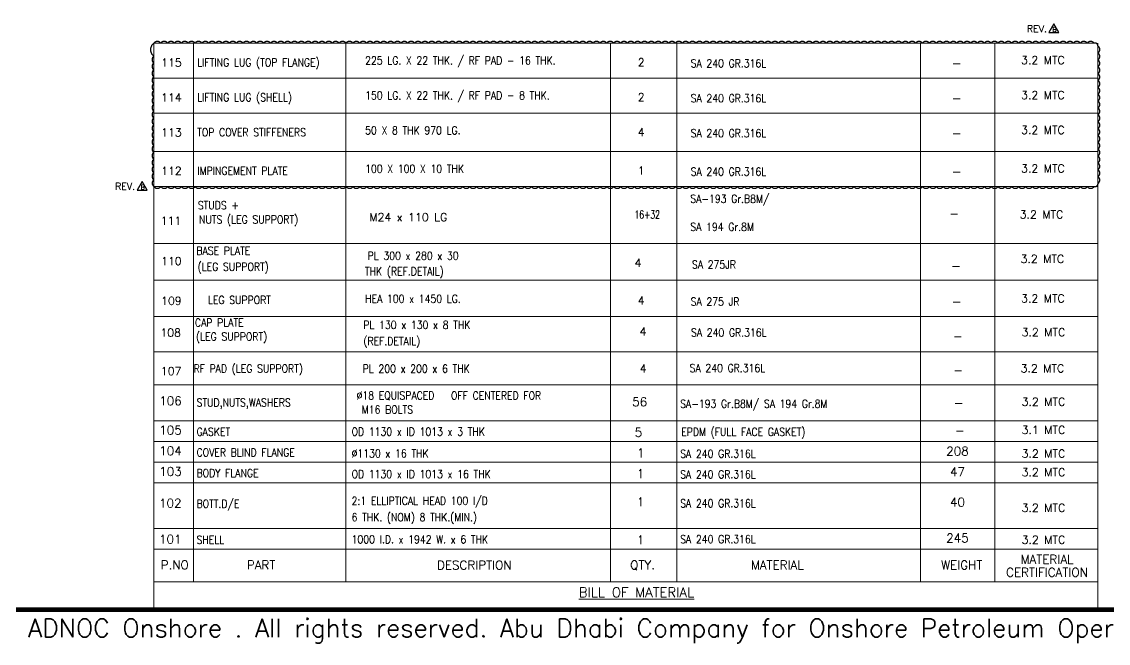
# Model space of a CAD drawing. Header units: inches. Extents: x -100737 to -99065, y -38026 to -37432.
# Drawn here: x -100535.1 to -100297.6, y -38018.6 to -37882.8 of the extents above; entities that cross this region are included whole.
import ezdxf
from ezdxf.enums import TextEntityAlignment as Align

# ---------------------------------------------------------------- set-up
doc = ezdxf.new("R2010")
doc.units = ezdxf.units.IN
doc.header["$LTSCALE"] = 200
doc.header["$MEASUREMENT"] = 0
doc.linetypes.add('DASHED', pattern=[0.75, 0.5, -0.25])
doc.linetypes.add('DASHED2', pattern=[0.375, 0.25, -0.125])
for name, color, linetype in [('BORDER1', 3, 'Continuous'), ('BORDER2', 7, 'Continuous'), ('DIM', 1, 'Continuous'), ('DIMENSION', 8, 'Continuous'), ('MIS', 7, 'Continuous'), ('text', 3, 'Continuous')]:
    doc.layers.add(name, color=color, linetype=linetype)
doc.layers.add('OBJECT', color=7, linetype='Continuous', lineweight=18)
doc.styles.add("ROMAN'S", font='romans.shx')
doc.styles.add('ROMANC', font='ROMANC', dxfattribs={"height": 5})
doc.styles.add('ROMAND', font='romand.shx', dxfattribs={"width": 0.8})
doc.styles.add('ROMANS', font='romans.shx', dxfattribs={"width": 0.85})
doc.styles.add('ROMANT', font='romant.shx')
doc.styles.add('RS', font='ROMANS.shx', dxfattribs={"width": 0.8})
doc.styles.get("Standard").update_dxf_attribs({"font": 'romans.shx'})

# ---------------------------------------------------------------- blocks, each defined once
blk = doc.blocks.new('*U110')
at = {"layer": 'BORDER1', "color": 154, "true_color": 0x1859a9, "const_width": 1}
blk.add_lwpolyline([(0, 564), (796, 564), (796, 0), (0, 0)], close=True, dxfattribs=at)
at = {"layer": 'BORDER2', "color": 154, "true_color": 0x1859a9, "style": 'ROMANS'}
blk.add_text('2017 ADNOC Onshore . All rights reserved. Abu Dhabi Company for Onshore Petroleum Operations Ltd. Restricted Circulation', height=4, dxfattribs=at).set_placement((328, -2), align=Align.TOP_CENTER)
at = {"layer": 'BORDER2', "flags": 8}
for tag, height, style, p in [('REV-B', 2.7, 'ROMANS', (662.76, 125.68)), ('REV-A', 2.7, 'ROMANS', (662.76, 118.68)), ('RE-B', 7, 'ROMANT', (745.34, 6.15))]:
    blk.add_attdef(tag, text='', height=height, dxfattribs=dict(at, style=style)).set_placement(p, align=Align.CENTER)
at = {"layer": 'BORDER2', "style": 'ROMANS', "width": 4.59626}
for tag, p, p2 in [('DATE-B', (668.47, 125.68), (681.47, 125.68)), ('DATE-A', (668.47, 118.68), (681.47, 118.68))]:
    blk.add_attdef(tag, text='', height=2.7, dxfattribs=at).set_placement(p, p2, align=Align.FIT)
at = {"layer": 'BORDER2'}
for tag, height, style, p in [('DRN-B', 2.7, 'ROMANS', (689.55, 125.68)), ('CHD-B', 2.7, 'ROMANS', (701.61, 125.68)), ('APD-B', 2.7, 'ROMANS', (713.32, 125.68)), ('DRN-A', 2.7, 'ROMANS', (689.55, 118.68)), ('CHD-A', 2.7, 'ROMANS', (701.61, 118.68)), ('APD-A', 2.7, 'ROMANS', (713.32, 118.68)), ('CONS_CONT_VEND', 3.5, 'ROMANC', (726, 61.94))]:
    blk.add_attdef(tag, text='', height=height, dxfattribs=dict(at, style=style)).set_placement(p, align=Align.CENTER)
at = {"layer": 'BORDER2', "style": 'ROMANS', "width": 0.8}
for tag, p, height in [('1:X', (670.77, 103.49), 3), ('LOC', (709.61, 103.49), 3), ('PROJ_NO', (774.84, 103.49), 3), ('CONS_DRG_NO', (681.74, 53.26), 2.5)]:
    blk.add_attdef(tag, p, '', height=height, dxfattribs=at)
at = {"layer": 'BORDER2', "lineweight": 30, "width": 0.8, "flags": 104}
for tag, p in [('COMMENTS-B', (720.22, 127.5)), ('COMMENTS-A', (720.22, 120.5))]:
    blk.add_attdef(tag, text='', height=2.2, dxfattribs=at).set_placement(p, align=Align.MIDDLE_LEFT)
at = {"layer": 'BORDER2', "style": 'ROMANS', "width": 0.8}
for tag, p in [('PROJECT_TITLE_1', (726, 45.91)), ('PROJECT_TITLE_2', (726, 40.58))]:
    blk.add_attdef(tag, text='', height=3.5, dxfattribs=at).set_placement(p, align=Align.MIDDLE)
at = {"layer": 'BORDER2', "style": 'ROMANT', "width": 0.8}
for tag, p in [('DRG_TITLE_1', (726, 29.73)), ('DRG_TITLE_2', (726, 23.03)), ('DRG_TITLE_3', (726, 16.33))]:
    blk.add_attdef(tag, text='', height=4, dxfattribs=at).set_placement(p, align=Align.CENTER)
at = {"layer": 'BORDER2', "style": 'ROMANT'}
for tag, p in [('AR', (668.95, 6.15)), ('PA', (683.03, 6.15)), ('DC', (697.09, 6.15)), ('TS', (775.94, 6.15))]:
    blk.add_attdef(tag, p, '', height=7, dxfattribs=at)
for tag, p in [('SRNO', (736.79, 6.15)), ('SH', (771.83, 6.2))]:
    blk.add_attdef(tag, text='', height=7, dxfattribs=at).set_placement(p, align=Align.RIGHT)
at = {"layer": 'BORDER2', "style": 'ROMANS', "flags": 2}
blk.add_attdef('TB_VERSION', text='', height=2, dxfattribs=at).set_placement((1, -1), align=Align.TOP_LEFT)
blk = doc.blocks.new('REVISION')
at = {"layer": 'DIMENSION', "color": 1, "linetype": 'DASHED2'}
blk.add_lwpolyline([(-2.5, 13.6), (-11.2, 28.6), (-19.9, 13.6)], close=True, dxfattribs=at)
at = {"layer": 'DIMENSION', "color": 1, "linetype": 'DASHED2', "attachment_point": 1, "style": "ROMAN'S"}
for s, insert, char_height, width in [('REV.', (-58.2, 26), 12, 56.203), ('B', (-13.6, 22.6), 8, 5.597)]:
    blk.add_mtext(s, dxfattribs=dict(at, insert=insert, char_height=char_height, width=width))

msp = doc.modelspace()

# ---------------------------------------------------------------- linework, layer by layer
at = {"layer": 'DIM', "color": 252, "lineweight": 15}
for p, q in [((-100506.185, -37895.161, 0.253), (-100299.819, -37895.161, 0.072)), ((-100506.185, -37895.161, 0.253), (-100300.077, -37895.161, 0.072)), ((-100506.185, -37902.794, 0.021), (-100299.816, -37902.794, -0.16)), ((-100506.446, -37911.189, 0.022), (-100299.819, -37911.189, -0.16)), ((-100506.185, -37918.821, -0.21), (-100299.816, -37918.821, -0.391)), ((-100506.188, -37931.302, 0), (-100299.819, -37931.302, -0.181)), ((-100506.187, -37939.302, 0), (-100299.819, -37939.302, -0.181)), ((-100506.19, -37947.205, 0), (-100299.819, -37947.205, -0.181)), ((-100506.191, -37954.93, 0), (-100299.819, -37954.93, -0.181)), ((-100506.193, -37962.112, 0), (-100299.819, -37962.112, -0.181)), ((-100506.187, -37969.985, 0), (-100299.819, -37969.985, -0.181)), ((-100506.188, -37974.498, 0), (-100299.819, -37974.498, -0.181)), ((-100506.19, -37979.012, 0), (-100299.819, -37979.012, -0.181)), ((-100506.191, -37983.526, 0), (-100299.819, -37983.526, -0.181)), ((-100506.193, -37993.494, 0), (-100299.819, -37993.494, -0.181))]:
    msp.add_line(p, q, dxfattribs=at)
at = {"layer": 'DIMENSION', "color": 6, "linetype": 'DASHED', "ltscale": 10}
msp.add_lwpolyline([(-100506.185, -37887.529, -0.5206), (-100504.685, -37887.529, -0.5206), (-100503.185, -37887.529, -0.5206), (-100501.685, -37887.529, -0.5206), (-100500.185, -37887.529, -0.5206), (-100498.685, -37887.529, -0.5206), (-100497.185, -37887.529, -0.5206), (-100495.685, -37887.529, -0.5206), (-100494.185, -37887.529, -0.5206), (-100492.685, -37887.529, -0.5206), (-100491.185, -37887.529, -0.5206), (-100489.685, -37887.529, -0.5206), (-100488.185, -37887.529, -0.5206), (-100486.685, -37887.529, -0.5206), (-100485.185, -37887.529, -0.5206), (-100483.685, -37887.529, -0.5206), (-100482.185, -37887.529, -0.5206), (-100480.685, -37887.529, -0.5206), (-100479.185, -37887.529, -0.5206), (-100477.685, -37887.529, -0.5206), (-100476.185, -37887.529, -0.5206), (-100474.685, -37887.529, -0.5206), (-100473.185, -37887.529, -0.5206), (-100471.685, -37887.529, -0.5206), (-100470.185, -37887.529, -0.5206), (-100468.685, -37887.529, -0.5206), (-100467.185, -37887.529, -0.5206), (-100465.685, -37887.529, -0.5206), (-100464.185, -37887.529, -0.5206), (-100462.685, -37887.529, -0.5206), (-100461.185, -37887.529, -0.5206), (-100459.685, -37887.529, -0.5206), (-100458.185, -37887.529, -0.5206), (-100456.685, -37887.529, -0.5206), (-100455.185, -37887.529, -0.5206), (-100453.685, -37887.529, -0.5206), (-100452.185, -37887.529, -0.5206), (-100450.685, -37887.529, -0.5206), (-100449.185, -37887.529, -0.5206), (-100447.685, -37887.529, -0.5206), (-100446.185, -37887.529, -0.5206), (-100444.685, -37887.529, -0.5206), (-100443.185, -37887.529, -0.5206), (-100441.685, -37887.529, -0.5206), (-100440.185, -37887.529, -0.5206), (-100438.685, -37887.529, -0.5206), (-100437.185, -37887.529, -0.5206), (-100435.685, -37887.529, -0.5206), (-100434.185, -37887.529, -0.5206), (-100432.685, -37887.529, -0.5206), (-100431.185, -37887.529, -0.5206), (-100429.685, -37887.529, -0.5206), (-100428.185, -37887.529, -0.5206), (-100426.685, -37887.529, -0.5206), (-100425.185, -37887.529, -0.5206), (-100423.685, -37887.529, -0.5206), (-100422.185, -37887.529, -0.5206), (-100420.685, -37887.529, -0.5206), (-100419.185, -37887.529, -0.5206), (-100417.685, -37887.529, -0.5206), (-100416.185, -37887.529, -0.5206), (-100414.685, -37887.529, -0.5206), (-100413.185, -37887.529, -0.5206), (-100411.685, -37887.529, -0.5206), (-100410.185, -37887.529, -0.5206), (-100408.685, -37887.529, -0.5206), (-100407.185, -37887.529, -0.5206), (-100405.685, -37887.529, -0.5206), (-100404.185, -37887.529, -0.5206), (-100402.685, -37887.529, -0.5206), (-100401.185, -37887.529, -0.5206), (-100399.685, -37887.529, -0.5206), (-100398.185, -37887.529, -0.5206), (-100396.685, -37887.529, -0.5206), (-100395.185, -37887.529, -0.5206), (-100393.685, -37887.529, -0.5206), (-100392.185, -37887.529, -0.5206), (-100390.685, -37887.529, -0.5206), (-100389.185, -37887.529, -0.5206), (-100387.685, -37887.529, -0.5206), (-100386.185, -37887.529, -0.5206), (-100384.685, -37887.529, -0.5206), (-100383.185, -37887.529, -0.5206), (-100381.685, -37887.529, -0.5206), (-100380.185, -37887.529, -0.5206), (-100378.685, -37887.529, -0.5206), (-100377.185, -37887.529, -0.5206), (-100375.685, -37887.529, -0.5206), (-100374.185, -37887.529, -0.5206), (-100372.685, -37887.529, -0.5206), (-100371.185, -37887.529, -0.5206), (-100369.685, -37887.529, -0.5206), (-100368.185, -37887.529, -0.5206), (-100366.685, -37887.529, -0.5206), (-100365.185, -37887.529, -0.5206), (-100363.685, -37887.529, -0.5206), (-100362.185, -37887.529, -0.5206), (-100360.685, -37887.529, -0.5206), (-100359.185, -37887.529, -0.5206), (-100357.685, -37887.529, -0.5206), (-100356.185, -37887.529, -0.5206), (-100354.685, -37887.529, -0.5206), (-100353.185, -37887.529, -0.5206), (-100351.685, -37887.529, -0.5206), (-100350.185, -37887.529, -0.5206), (-100348.685, -37887.529, -0.5206), (-100347.185, -37887.529, -0.5206), (-100345.685, -37887.529, -0.5206), (-100344.185, -37887.529, -0.5206), (-100342.685, -37887.529, -0.5206), (-100341.185, -37887.529, -0.5206), (-100339.685, -37887.529, -0.5206), (-100338.185, -37887.529, -0.5206), (-100336.685, -37887.529, -0.5206), (-100335.185, -37887.529, -0.5206), (-100333.685, -37887.529, -0.5206), (-100332.185, -37887.529, -0.5206), (-100330.685, -37887.529, -0.5206), (-100329.185, -37887.529, -0.5206), (-100327.685, -37887.529, -0.5206), (-100326.185, -37887.529, -0.5206), (-100324.685, -37887.529, -0.5206), (-100323.185, -37887.529, -0.5206), (-100321.685, -37887.529, -0.5206), (-100320.185, -37887.529, -0.5206), (-100318.685, -37887.529, -0.5206), (-100317.185, -37887.529, -0.5206), (-100315.685, -37887.529, -0.5206), (-100314.185, -37887.529, -0.5206), (-100312.685, -37887.529, -0.5206), (-100311.185, -37887.529, -0.5206), (-100309.685, -37887.529, -0.5206), (-100308.185, -37887.529, -0.5206), (-100306.685, -37887.529, -0.5206), (-100305.185, -37887.529, -0.5206), (-100303.685, -37887.529, -0.5206), (-100302.185, -37887.529, -0.5206), (-100300.685, -37887.529, -0.5206), (-100299.816, -37888.16, -0.5206), (-100299.816, -37889.66, -0.5206), (-100299.816, -37891.16, -0.5206), (-100299.816, -37892.66, -0.5206), (-100299.816, -37894.16, -0.5206), (-100299.816, -37895.66, -0.5206), (-100299.816, -37897.16, -0.5206), (-100299.816, -37898.66, -0.5206), (-100299.816, -37900.16, -0.5206), (-100299.816, -37901.66, -0.5206), (-100299.816, -37903.16, -0.5206), (-100299.816, -37904.66, -0.5206), (-100299.816, -37906.16, -0.5206), (-100299.816, -37907.66, -0.5206), (-100299.816, -37909.16, -0.5206), (-100299.816, -37910.66, -0.5206), (-100299.816, -37912.16, -0.5206), (-100299.816, -37913.66, -0.5206), (-100299.816, -37915.16, -0.5206), (-100299.816, -37916.66, -0.5206), (-100299.816, -37918.16, -0.5206), (-100300.655, -37918.821, -0.5206), (-100302.155, -37918.821, -0.5206), (-100303.655, -37918.821, -0.5206), (-100305.155, -37918.821, -0.5206), (-100306.655, -37918.821, -0.5206), (-100308.155, -37918.821, -0.5206), (-100309.655, -37918.821, -0.5206), (-100311.155, -37918.821, -0.5206), (-100312.655, -37918.821, -0.5206), (-100314.155, -37918.821, -0.5206), (-100315.655, -37918.821, -0.5206), (-100317.155, -37918.821, -0.5206), (-100318.655, -37918.821, -0.5206), (-100320.155, -37918.821, -0.5206), (-100321.655, -37918.821, -0.5206), (-100323.155, -37918.821, -0.5206), (-100324.655, -37918.821, -0.5206), (-100326.155, -37918.821, -0.5206), (-100327.655, -37918.821, -0.5206), (-100329.155, -37918.821, -0.5206), (-100330.655, -37918.821, -0.5206), (-100332.155, -37918.821, -0.5206), (-100333.655, -37918.821, -0.5206), (-100335.155, -37918.821, -0.5206), (-100336.655, -37918.821, -0.5206), (-100338.155, -37918.821, -0.5206), (-100339.655, -37918.821, -0.5206), (-100341.155, -37918.821, -0.5206), (-100342.655, -37918.821, -0.5206), (-100344.155, -37918.821, -0.5206), (-100345.655, -37918.821, -0.5206), (-100347.155, -37918.821, -0.5206), (-100348.655, -37918.821, -0.5206), (-100350.155, -37918.821, -0.5206), (-100351.655, -37918.821, -0.5206), (-100353.155, -37918.821, -0.5206), (-100354.655, -37918.821, -0.5206), (-100356.155, -37918.821, -0.5206), (-100357.655, -37918.821, -0.5206), (-100359.155, -37918.821, -0.5206), (-100360.655, -37918.821, -0.5206), (-100362.155, -37918.821, -0.5206), (-100363.655, -37918.821, -0.5206), (-100365.155, -37918.821, -0.5206), (-100366.655, -37918.821, -0.5206), (-100368.155, -37918.821, -0.5206), (-100369.655, -37918.821, -0.5206), (-100371.155, -37918.821, -0.5206), (-100372.655, -37918.821, -0.5206), (-100374.155, -37918.821, -0.5206), (-100375.655, -37918.821, -0.5206), (-100377.155, -37918.821, -0.5206), (-100378.655, -37918.821, -0.5206), (-100380.155, -37918.821, -0.5206), (-100381.655, -37918.821, -0.5206), (-100383.155, -37918.821, -0.5206), (-100384.655, -37918.821, -0.5206), (-100386.155, -37918.821, -0.5206), (-100387.655, -37918.821, -0.5206), (-100389.155, -37918.821, -0.5206), (-100390.655, -37918.821, -0.5206), (-100392.155, -37918.821, -0.5206), (-100393.655, -37918.821, -0.5206), (-100395.155, -37918.821, -0.5206), (-100396.655, -37918.821, -0.5206), (-100398.155, -37918.821, -0.5206), (-100399.655, -37918.821, -0.5206), (-100401.155, -37918.821, -0.5206), (-100402.655, -37918.821, -0.5206), (-100404.155, -37918.821, -0.5206), (-100405.655, -37918.821, -0.5206), (-100407.155, -37918.821, -0.5206), (-100408.655, -37918.821, -0.5206), (-100410.155, -37918.821, -0.5206), (-100411.655, -37918.821, -0.5206), (-100413.155, -37918.821, -0.5206), (-100414.655, -37918.821, -0.5206), (-100416.155, -37918.821, -0.5206), (-100417.655, -37918.821, -0.5206), (-100419.155, -37918.821, -0.5206), (-100420.655, -37918.821, -0.5206), (-100422.155, -37918.821, -0.5206), (-100423.655, -37918.821, -0.5206), (-100425.155, -37918.821, -0.5206), (-100426.655, -37918.821, -0.5206), (-100428.155, -37918.821, -0.5206), (-100429.655, -37918.821, -0.5206), (-100431.155, -37918.821, -0.5206), (-100432.655, -37918.821, -0.5206), (-100434.155, -37918.821, -0.5206), (-100435.655, -37918.821, -0.5206), (-100437.155, -37918.821, -0.5206), (-100438.655, -37918.821, -0.5206), (-100440.155, -37918.821, -0.5206), (-100441.655, -37918.821, -0.5206), (-100443.155, -37918.821, -0.5206), (-100444.655, -37918.821, -0.5206), (-100446.155, -37918.821, -0.5206), (-100447.655, -37918.821, -0.5206), (-100449.155, -37918.821, -0.5206), (-100450.655, -37918.821, -0.5206), (-100452.155, -37918.821, -0.5206), (-100453.655, -37918.821, -0.5206), (-100455.155, -37918.821, -0.5206), (-100456.655, -37918.821, -0.5206), (-100458.155, -37918.821, -0.5206), (-100459.655, -37918.821, -0.5206), (-100461.155, -37918.821, -0.5206), (-100462.655, -37918.821, -0.5206), (-100464.155, -37918.821, -0.5206), (-100465.655, -37918.821, -0.5206), (-100467.155, -37918.821, -0.5206), (-100468.655, -37918.821, -0.5206), (-100470.155, -37918.821, -0.5206), (-100471.655, -37918.821, -0.5206), (-100473.155, -37918.821, -0.5206), (-100474.655, -37918.821, -0.5206), (-100476.155, -37918.821, -0.5206), (-100477.655, -37918.821, -0.5206), (-100479.155, -37918.821, -0.5206), (-100480.655, -37918.821, -0.5206), (-100482.155, -37918.821, -0.5206), (-100483.655, -37918.821, -0.5206), (-100485.155, -37918.821, -0.5206), (-100486.655, -37918.821, -0.5206), (-100488.155, -37918.821, -0.5206), (-100489.655, -37918.821, -0.5206), (-100491.155, -37918.821, -0.5206), (-100492.655, -37918.821, -0.5206), (-100494.155, -37918.821, -0.5206), (-100495.655, -37918.821, -0.5206), (-100497.155, -37918.821, -0.5206), (-100498.655, -37918.821, -0.5206), (-100500.155, -37918.821, -0.5206), (-100501.655, -37918.821, -0.5206), (-100503.155, -37918.821, -0.5206), (-100504.655, -37918.821, -0.5206), (-100506.155, -37918.821, -0.5206), (-100506.185, -37917.352, -0.5206), (-100506.185, -37915.852, -0.5206), (-100506.185, -37914.352, -0.5206), (-100506.185, -37912.852, -0.5206), (-100506.185, -37911.352, -0.5206), (-100506.185, -37909.852, -0.5206), (-100506.185, -37908.352, -0.5206), (-100506.185, -37906.852, -0.5206), (-100506.185, -37905.352, -0.5206), (-100506.185, -37903.852, -0.5206), (-100506.185, -37902.352, -0.5206), (-100506.185, -37900.852, -0.5206), (-100506.185, -37899.352, -0.5206), (-100506.185, -37897.852, -0.5206), (-100506.185, -37896.352, -0.5206), (-100506.185, -37894.852, -0.5206), (-100506.185, -37893.352, -0.5206), (-100506.185, -37891.852, -0.5206), (-100506.185, -37890.352, -0.5206)], format="xyb", close=True, dxfattribs=at)
at = {"layer": 'MIS', "color": 1, "linetype": 'Continuous', "lineweight": 15}
for p, q in [((-100506.185, -38010.87, 0.089), (-100506.185, -37887.529, -0.312)), ((-100506.185, -37887.529, 0.485), (-100300.08, -37887.529, 0.304)), ((-100497.519, -37887.529, -0.355), (-100497.519, -38005.152, 0.089)), ((-100464.237, -37887.529, -0.355), (-100464.237, -38005.152, 0.089)), ((-100406.358, -37887.529, -1.33), (-100406.358, -38005.152, -0.885)), ((-100391.847, -37887.529, -1.33), (-100391.847, -38005.152, -0.885)), ((-100338.58, -37887.529, 0.441), (-100338.58, -38005.152, 0.886)), ((-100322.355, -37887.529, -0.49), (-100322.355, -38005.152, -0.046)), ((-100299.819, -37887.529, -0.448), (-100299.819, -38010.87, -0.046)), ((-100506.195, -37998.029, 0), (-100299.819, -37998.029, -0.181)), ((-100506.197, -38005.151, 0.135), (-100299.819, -38005.151, -0.046)), ((-100506.197, -38005.151, 0.135), (-100299.819, -38005.151, -0.046)), ((-100483.649, -38010.871, 0.068), (-100277.283, -38010.871, -0.068))]:
    msp.add_line(p, q, dxfattribs=at)

# ---------------------------------------------------------------- block references
at = {"layer": 'BORDER1', "lineweight": 9, "xscale": 1.000952843108604, "yscale": 1.000952843108604, "zscale": 1.000952843108604}
msp.add_blockref('*U110', (-100706.947, -38011.246), dxfattribs=at)
at = {"layer": 'DIMENSION', "color": 6, "linetype": 'DASHED2', "xscale": 0.1252646215129461, "yscale": 0.1252646215129461, "zscale": 0.1252646215129461}
for p in [(-100308.067, -37886.878, -2.683), (-100507.367, -37921.303, -2.683)]:
    msp.add_blockref('REVISION', p, dxfattribs=at)

# ---------------------------------------------------------------- texts
at = {"layer": 'DIMENSION', "color": 3, "linetype": 'DASHED', "style": "ROMAN'S"}
for s, p in [('115', (-100504.597, -37892.629, 2.094)), ('2', (-100400.439, -37892.57, 6.097)), ('114', (-100504.596, -37900.262, 2.659)), ('2', (-100400.438, -37900.202, 6.662)), ('113', (-100504.596, -37907.894, 2.427)), ('4', (-100400.439, -37907.834, 6.43)), ('112', (-100504.596, -37916.289, 2.427)), ('1', (-100400.439, -37916.229, 6.43)), ('M24 x 110 LG', (-100459.082, -37926.396, 0.089)), ('111', (-100504.684, -37927.192, 4.342)), ('110', (-100504.6, -37935.975, 2.638)), ('4', (-100401.111, -37936.357, 6.703)), ('109', (-100504.6, -37944.673, 2.638)), ('4', (-100400.442, -37944.614, 6.64)), ('108', (-100504.766, -37951.614, 2.638)), ('4', (-100400.021, -37951.346, 7.181)), ('4', (-100400.002, -37959.478, 5.608)), ('107', (-100504.661, -37960.007, 2.638))]:
    msp.add_text(s, height=1.75, dxfattribs=at).set_placement(p)
for s, width, p in [('LIFTING LUG (TOP FLANGE)', 0.85, (-100496.71, -37892.59, 6.097)), ('225 LG. X 22 THK. / RF PAD - 16 THK.', 0.85, (-100460.005, -37892.172, 6.097)), ('SA 240 GR.316L', 0.85, (-100388.849, -37892.798, 6.097)), ('LIFTING LUG (SHELL)', 0.85, (-100496.71, -37900.223, 6.662)), ('150 LG. X 22 THK. / RF PAD - 8 THK.', 0.85, (-100460.004, -37899.804, 6.662)), ('SA 240 GR.316L', 0.85, (-100388.849, -37900.431, 6.662)), ('50 X 8 THK 970 LG.', 0.85, (-100460.005, -37907.437, 6.43)), ('TOP COVER STIFFENERS', 0.85, (-100496.71, -37907.855, 6.43)), ('SA 240 GR.316L', 0.85, (-100388.849, -37908.063, 6.43)), ('IMPINGEMENT PLATE', 0.85, (-100496.71, -37916.25, 6.43)), ('100 X 100 X 10 THK', 0.85, (-100460.005, -37915.832, 6.43)), ('SA 240 GR.316L', 0.85, (-100388.849, -37916.458, 6.43)), ('STUDS + ', 0.85, (-100496.58, -37923.801, 0.089)), ('SA-193 Gr.B8M/', 0.85, (-100388.921, -37922.382, 4.302)), ('NUTS (LEG SUPPORT)', 0.85, (-100496.313, -37926.903, 0.089)), ('16+32', 0.7, (-100401.136, -37925.825, 2.226)), ('SA 194 Gr.8M', 0.85, (-100388.921, -37928.52, 4.302)), ('BASE PLATE ', 0.85, (-100496.887, -37933.732, 6.703)), ('PL 300 x 280 x 30', 0.85, (-100459.459, -37934.82, 6.703)), ('(LEG SUPPORT)', 0.85, (-100496.623, -37937.235, 6.703)), ('THK (REF.DETAIL)', 0.85, (-100460.038, -37938.227, 6.703)), ('SA 275JR', 0.85, (-100388.578, -37936.75, 6.703)), ('LEG SUPPORT', 0.85, (-100494.363, -37944.483, 6.64)), ('HEA 100 x 1450 LG.', 0.85, (-100460.008, -37944.216, 6.64)), ('SA 275 JR', 0.85, (-100388.852, -37944.843, 6.64)), ('CAP PLATE ', 0.85, (-100497.207, -37949.433, 7.181)), ('PL 130 x 130 x 8 THK', 0.85, (-100460.39, -37949.922, 7.181)), ('(LEG SUPPORT)', 0.85, (-100496.966, -37952.485, 7.181)), ('SA 240 GR.316L', 0.85, (-100388.776, -37951.593, 7.181)), ('(REF.DETAIL)', 0.85, (-100460.389, -37953.46, 7.181)), ('RF PAD (LEG SUPPORT)', 0.85, (-100497.519, -37959.469, -0.082)), ('PL 200 x 200 x 6 THK ', 0.85, (-100460.538, -37959.486, 7.063)), ('SA 240 GR.316L', 0.85, (-100389.07, -37959.353, 5.608)), ('STUD,NUTS,WASHERS', 0.85, (-100496.847, -37966.884, -0.009)), ('SA-193 Gr.B8M/ SA 194 Gr.8M', 0.85, (-100391.14, -37967.16, -0.984)), ('GASKET', 0.85, (-100496.847, -37973.264, -0.009)), ('OD 1130 x ID 1013 x 3 THK', 0.85, (-100462.962, -37973.246, -0.009)), ('EPDM (FULL FACE GASKET)', 0.85, (-100390.921, -37973.291, -2.662)), ('COVER BLIND FLANGE', 0.85, (-100496.847, -37977.778, -0.009)), ('%%C1130 x 16 THK', 0.85, (-100462.962, -37978, -0.009)), ('SA 240 GR.316L', 0.85, (-100391.14, -37978.053, -0.984)), ('BODY FLANGE', 0.85, (-100496.849, -37982.291, -0.329)), ('OD 1130 x ID 1013 x 16 THK', 0.85, (-100462.963, -37982.514, -0.329)), ('SA 240 GR.316L', 0.85, (-100391.141, -37982.567, -1.304)), ('2:1 ELLIPTICAL HEAD 100 I/D', 0.85, (-100462.963, -37988.343, -0.046)), ('BOTT.D/E', 0.85, (-100496.849, -37988.992, -0.046)), ('SA 240 GR.316L', 0.85, (-100391.141, -37988.899, -1.02)), ('6 THK. (NOM) 8 THK.(MIN.)', 0.85, (-100462.963, -37991.943, -0.046)), ('SHELL', 0.85, (-100496.849, -37996.87, -0.046)), ('1000 I.D. x 1942 W. x 6 THK', 0.85, (-100462.963, -37996.769, -0.046)), ('SA 240 GR.316L', 0.85, (-100391.141, -37996.725, -1.02))]:
    msp.add_text(s, height=1.75, dxfattribs=dict(at, width=width)).set_placement(p)
for s, p in [('3.2 MTC', (-100311.854, -37891.218, 6.097)), ('3.2 MTC', (-100311.854, -37898.851, 6.662)), ('3.2 MTC', (-100311.854, -37906.483, 6.43)), ('3.2 MTC', (-100311.854, -37914.878, 6.43)), ('3.2 MTC', (-100312.176, -37924.927, 4.94)), ('3.2 MTC', (-100311.981, -37934.628, 6.703)), ('3.2 MTC', (-100311.857, -37943.262, 6.64)), ('3.2 MTC', (-100311.749, -37950.656, 7.181)), ('3.2 MTC', (-100311.974, -37958.542, 4.183)), ('3.2 MTC', (-100311.749, -37965.83, 7.181)), ('3.1 MTC', (-100311.749, -37971.987, 7.181)), ('3.2 MTC', (-100311.749, -37977.173, 7.181)), ('3.2 MTC', (-100311.749, -37981.224, 7.181)), ('3.2 MTC', (-100311.749, -37989.002, 7.181)), ('3.2 MTC', (-100311.749, -37995.979, 7.181))]:
    msp.add_text(s, height=1.75, dxfattribs=at).set_placement(p, align=Align.MIDDLE)
at = {"layer": 'DIMENSION', "color": 3, "linetype": 'DASHED', "style": "ROMAN'S", "width": 0.85}
for s, p in [('%%C18 EQUISPACED ', (-100452.859, -37965.34, 0.022)), ('OFF CENTERED FOR ', (-100430.87, -37965.355, 0.022)), ('M16 BOLTS', (-100455.132, -37968.43, 0.022))]:
    msp.add_text(s, height=1.75, dxfattribs=at).set_placement(p, align=Align.CENTER)
at = {"layer": 'OBJECT', "color": 3, "lineweight": 15, "style": 'RS'}
for s, height, p in [('-', 1.913, (-100330.703, -37891.898, -0.817)), ('-', 1.913, (-100330.703, -37899.53, -0.251)), ('-', 1.913, (-100330.703, -37907.162, -0.483)), ('-', 1.913, (-100330.703, -37915.557, -0.483)), ('-', 1.913, (-100331.26, -37924.7, -0.273)), ('-', 1.913, (-100330.848, -37936.15, -0.273)), ('-', 1.913, (-100330.706, -37943.942, -0.273)), ('-', 1.913, (-100330.481, -37951.553, -0.273)), ('-', 1.913, (-100330.368, -37958.978, -0.273)), ('-', 1.913, (-100330.267, -37966.118, -0.273)), ('-', 1.913, (-100330.038, -37972.095, -0.273)), ('208', 1.9134, (-100330.545, -37976.609, -0.273)), ('47', 1.9134, (-100330.545, -37981.122, -0.273)), ('40', 1.9134, (-100330.545, -37987.778, -0.273)), ('245', 1.9134, (-100330.545, -37995.604, -0.273)), ('P.NO', 1.9134, (-100501.625, -38001.474, 0.089)), ('PART', 1.9134, (-100482.741, -38001.474, 0.089)), ('QTY.', 1.9134, (-100399.368, -38001.586, -0.885)), ('MATERIAL', 1.9134, (-100369.918, -38001.496, -0.885)), ('WEIGHT', 1.9134, (-100329.605, -38001.494, -0.138)), ('MATERIAL', 1.9134, (-100310.969, -38000.262, -0.046)), ('CERTIFICATION', 1.91343, (-100310.969, -38003.102, -0.046))]:
    msp.add_text(s, height=height, dxfattribs=at).set_placement(p, align=Align.MIDDLE)
for s, height, p in [('106', 1.9134, (-100505.013, -37966.596, -0.009)), ('56', 1.9134, (-100401.631, -37966.809, -1.94)), ('105', 1.9134, (-100505.013, -37972.976, -0.009)), ('5', 1.913, (-100401.085, -37973.466, -0.984)), ('104', 1.9134, (-100505.013, -37977.49, -0.009)), ('1', 1.913, (-100400.608, -37977.98, -0.984)), ('103', 1.9134, (-100505.015, -37982.003, -0.329)), ('1', 1.913, (-100400.61, -37982.493, -1.304)), ('102', 1.9134, (-100505.055, -37988.966, -0.046)), ('1', 1.913, (-100400.61, -37988.656, -1.02)), ('101', 1.9134, (-100505.055, -37996.819, -0.046)), ('1', 1.913, (-100400.61, -37996.949, -1.02)), ('DESCRIPTION', 1.91343, (-100444.301, -38002.461, 0.089))]:
    msp.add_text(s, height=height, dxfattribs=at).set_placement(p)
at = {"layer": 'text', "color": 3, "lineweight": 15, "style": 'ROMAND'}
msp.add_text('%%UBILL OF MATERIAL', height=2.13388, rotation=0.00011, dxfattribs=at).set_placement((-100400.705, -38008.527, 0.089), align=Align.CENTER)

doc.saveas('drawing.dxf')
